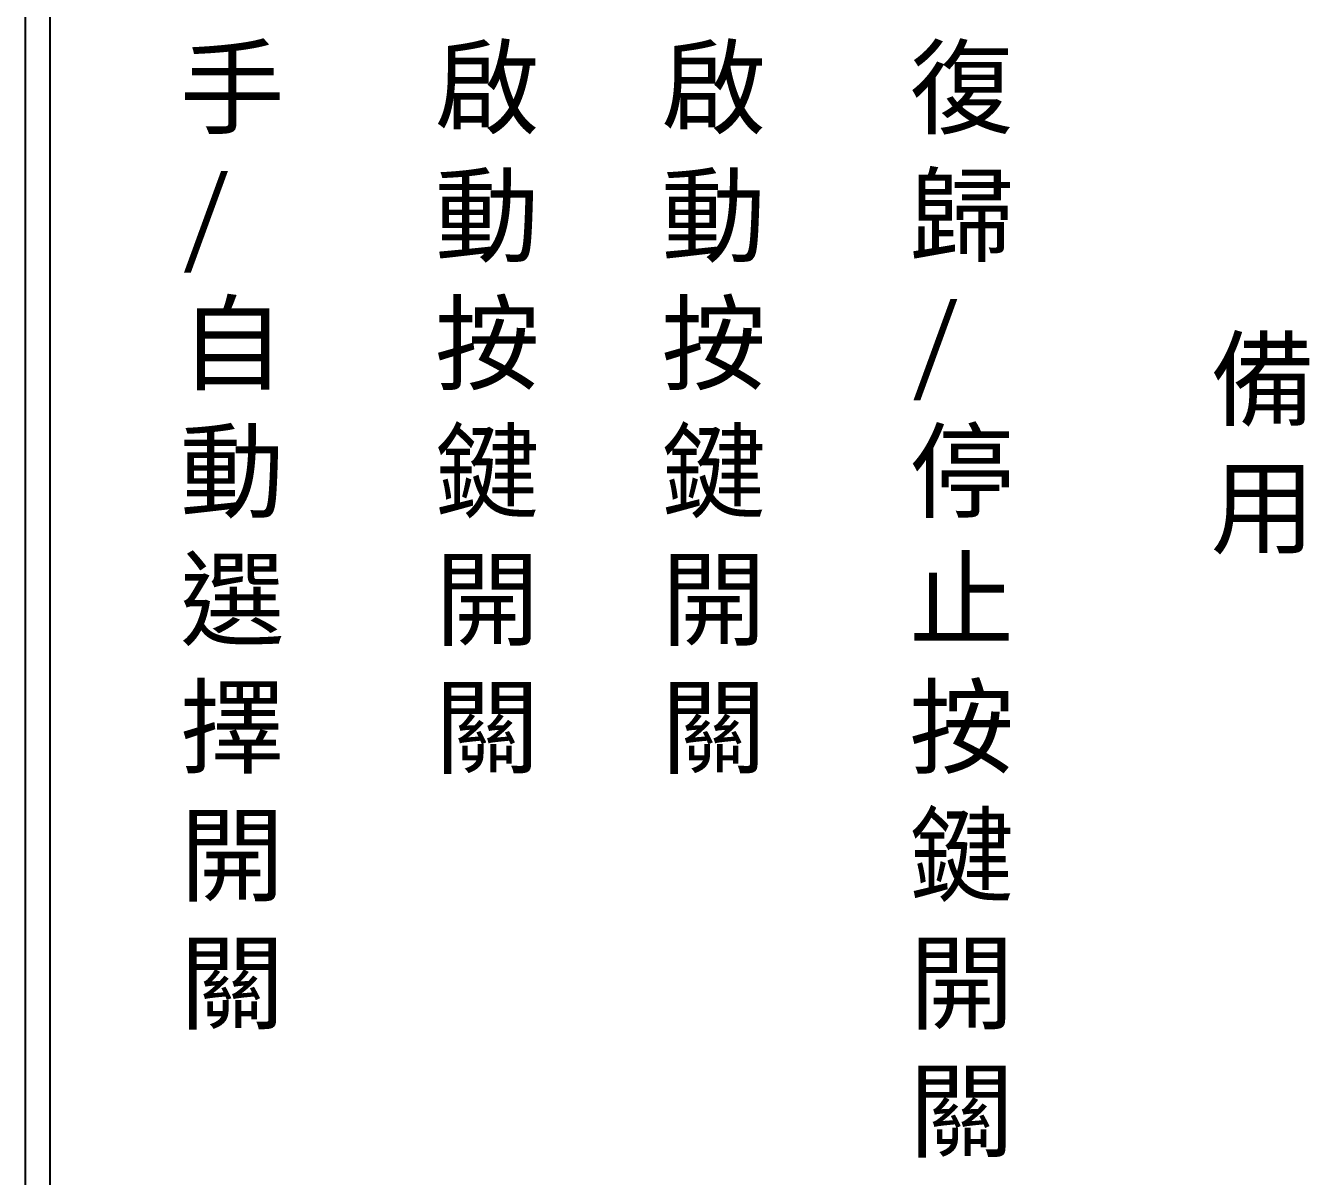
# Model space of a CAD drawing. Extents: x 325 to 612, y 3 to 207.
# Drawn here: x 325.3 to 390.6, y 39.9 to 98.4 of the extents above; entities that cross this region are included whole.
import ezdxf

# ---------------------------------------------------------------- set-up
doc = ezdxf.new("R2010")
doc.units = 0
doc.layers.add('圖框層', color=7, linetype='CONTINUOUS')
doc.layers.add('標尺寸層', color=3, linetype='CONTINUOUS')
doc.styles.add('CNS', font='romanc.shx', dxfattribs={"bigfont": 'chineset.shx'})

msp = doc.modelspace()

# ---------------------------------------------------------------- linework, layer by layer
at = {"layer": '圖框層', "color": 7}
for p, q in [((325.319, 3), (325.319, 206.969)), ((326.569, 4.25), (326.569, 205.719))]:
    msp.add_line(p, q, dxfattribs=at)

# ---------------------------------------------------------------- texts
at = {"layer": '標尺寸層', "color": 7, "char_height": 3.9, "width": 4.96081, "style": 'CNS'}
for s, insert, attachment_point in [('{\\fDFKai-SB|b0|i0|c136|p65;手\\P/自動選擇開關}', (333.16, 97.234), 1), ('{\\fDFKai-SB|b0|i0|c136|p65;啟動按鍵開關}', (346.119, 97.234), 1), ('{\\fDFKai-SB|b0|i0|c136|p65;啟動按鍵開關}', (357.634, 97.234), 1), ('{\\fDFKai-SB|b0|i0|c136|p65;復歸\\P/\\P停止按鍵開關}', (370.237, 97.234), 1), ('{\\fDFKai-SB|b0|i0|c136|p65;備用}', (388.208, 76.973), 5)]:
    msp.add_mtext(s, dxfattribs=dict(at, insert=insert, attachment_point=attachment_point))

doc.saveas('drawing.dxf')
